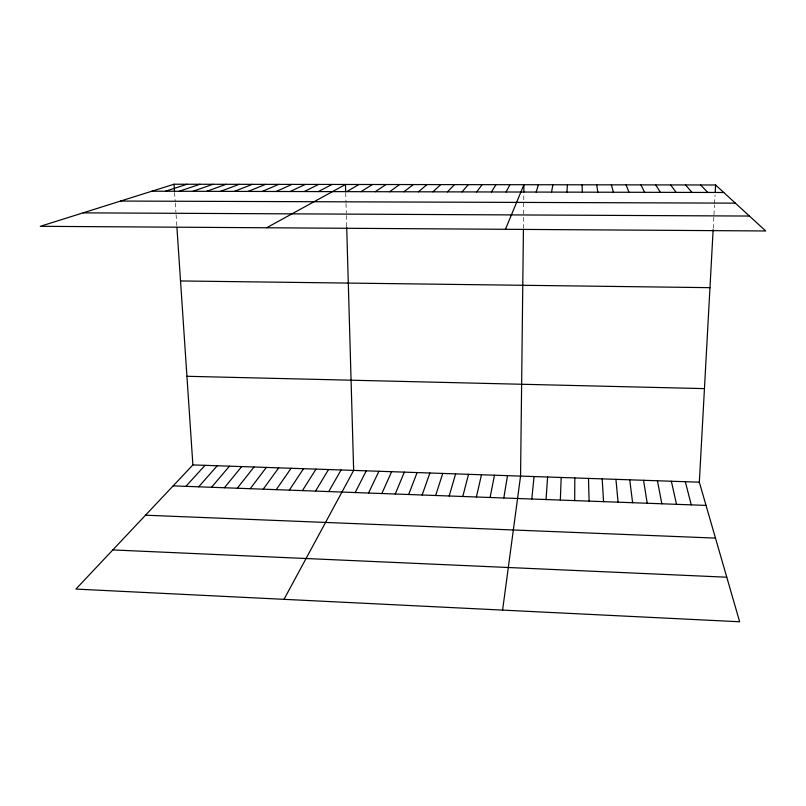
<?xml version="1.0" encoding="UTF-8"?>
<svg xmlns="http://www.w3.org/2000/svg" width="806" height="806" viewBox="0 0 806 806"><rect width="100%" height="100%" fill="white"/><g stroke="black" fill="none" stroke-linecap="round" stroke-linejoin="round"><path stroke-width="0.6" stroke-dasharray="4.03 3.02" d="M523.426 228.38L523.568 216.33M523.598 213.922L523.84 193.269M713.209 228.35L713.824 217.277M713.955 214.819L714.499 204.905M714.569 203.666L715.043 194.961M174.59 192.443L175.214 201.802M175.295 202.971L175.92 212.3M176.081 214.618L176.857 226.204M345.724 192.846L345.996 202.397M346.026 203.586L346.298 213.096M346.368 215.454L346.701 227.272"/><path stroke-width="1.21" d="M574.708 500.586L574.809 477.948M523.416 229.579L520.565 476.094L502.601 610.102M523.85 192.04L523.93 184.715L505.453 229.297M560.351 500.063L561.188 477.484M176.937 227.453L192.886 464.921L75.915 589.085L739.646 621.769L699.326 482.19L713.149 229.579M715.174 192.473L715.587 184.987L174.036 184.231L40.3 226.315L765.7 230.969L715.587 184.987M546.045 499.539L547.606 477.021M566.91 192.13L567.444 184.776M531.779 499.015L534.066 476.558M503.8 497.987L507.498 475.651M551.526 192.1L552.896 184.755M490.088 497.493L494.471 475.208M476.406 496.99L481.484 474.764M462.775 496.486L468.528 474.321M449.184 495.992L455.622 473.878M536.181 192.06L538.388 184.735M435.643 495.499L442.746 473.444M422.132 494.995L429.9 473.001M408.672 494.501L417.105 472.568M395.242 494.018L404.34 472.135M381.863 493.524L391.615 471.701M368.513 493.04L378.921 471.268M355.214 492.547L366.267 470.835M506.118 191.999L509.946 184.695M284.014 599.332L353.653 470.402L346.701 227.272M328.727 491.579L341.069 469.979M315.549 491.096L328.526 469.545M302.411 490.612L316.023 469.122M491.388 191.959L496.012 184.675M289.304 490.139L303.55 468.689M276.246 489.655L291.107 468.266M263.219 489.182L278.705 467.843M476.699 191.929L482.109 184.655M250.233 488.698L266.343 467.43M237.286 488.224L254.011 467.006M224.38 487.751L241.719 466.583M211.515 487.287L229.458 466.17M462.06 191.899L468.256 184.645M198.689 486.814L217.227 465.747M185.894 486.34L205.036 465.334M447.471 191.868L454.443 184.624M432.933 191.838L440.67 184.604M418.445 191.798L426.948 184.584M403.997 191.768L413.266 184.564M389.6 191.737L399.625 184.544M375.243 191.707L386.024 184.524M360.947 191.677L372.473 184.503M346.681 191.647L358.952 184.483M266.635 227.766L345.482 184.463L345.683 191.647M318.31 191.576L332.052 184.453M304.184 191.546L318.662 184.433M290.12 191.516L305.313 184.413M276.085 191.485L292.004 184.393M262.101 191.455L278.735 184.373M248.167 191.425L265.506 184.352M234.274 191.395L252.318 184.342M220.431 191.365L239.17 184.322M206.628 191.334L226.063 184.302M192.866 191.304L212.996 184.282M179.144 191.274L199.969 184.262M165.472 191.244L186.982 184.242M151.85 191.213L723.758 192.483M120.547 201.057L735.374 203.142M83.068 212.855L749.439 216.048M180.534 280.951L709.965 287.661M186.932 376.291L704.444 388.613M192.886 464.921L699.326 482.19M173.139 485.877L706.026 505.402M145.513 515.205L715.476 538.106M112.8 549.934L726.77 577.207M700.555 184.967L707.819 192.443M685.563 184.947L691.951 192.412M670.632 184.927L676.123 192.372M655.741 184.906L660.366 192.342M640.911 184.876L644.649 192.302M626.121 184.856L628.992 192.271M611.381 184.836L613.396 192.231M685.322 481.716L691.246 504.858M671.358 481.242L676.516 504.314M657.444 480.759L661.837 503.78M643.561 480.285L647.198 503.246M596.682 184.816L597.84 192.201M629.728 479.822L632.609 502.712M615.935 479.348L618.061 502.178M174.036 184.231L174.509 191.264M602.183 478.875L603.563 501.644M582.043 184.796L582.355 192.16M588.481 478.411L589.115 501.12"/></g></svg>
